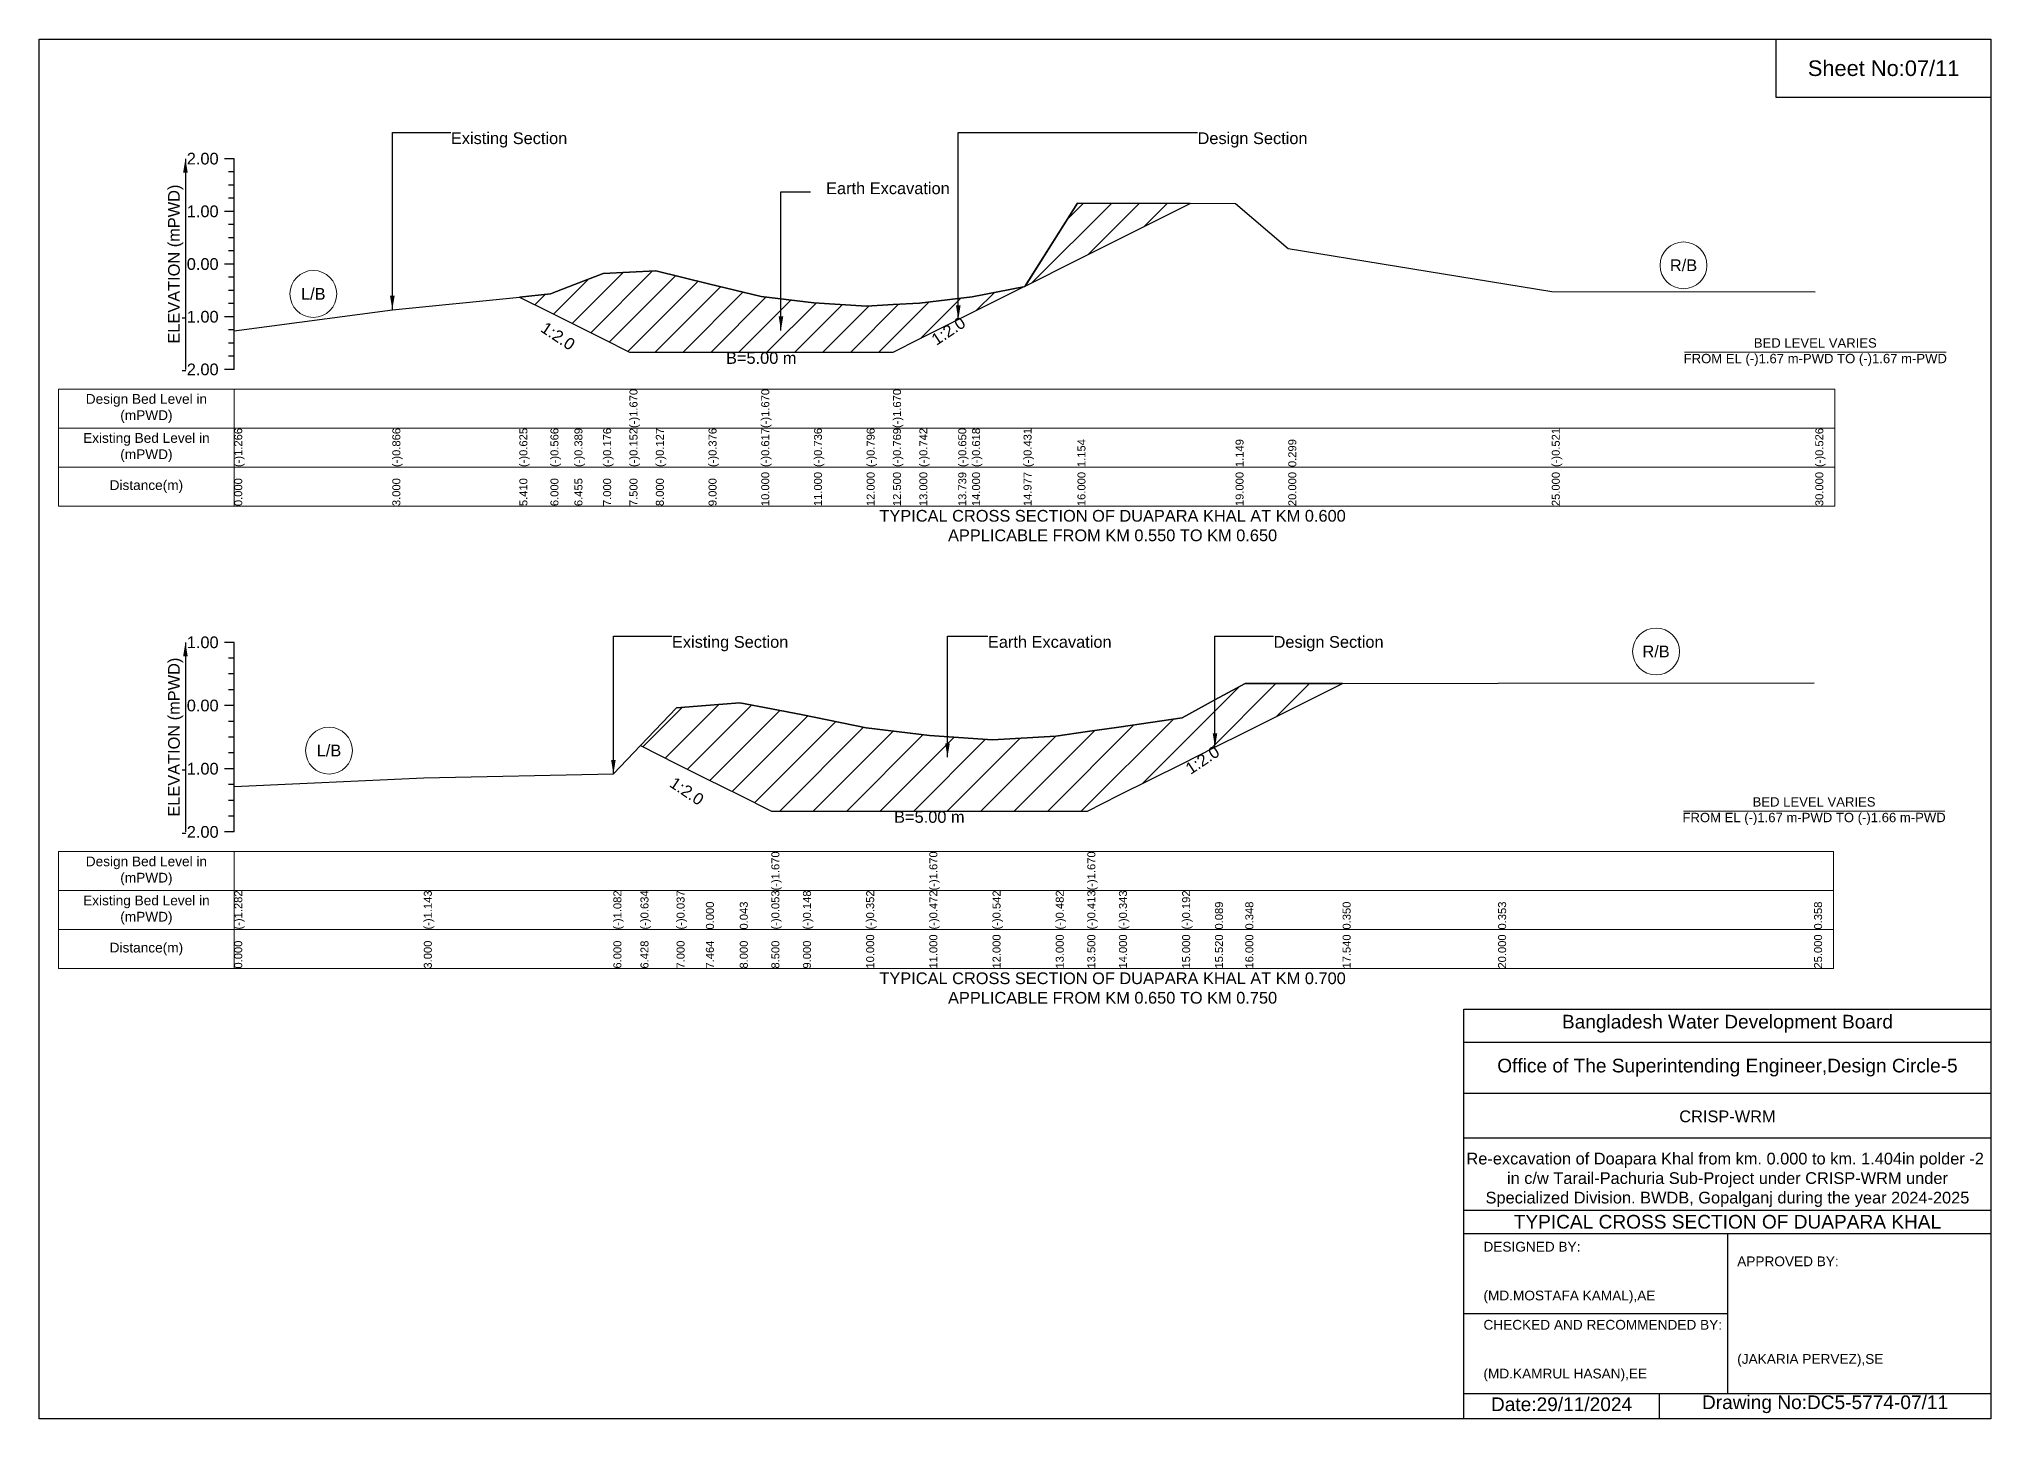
# Model space of a CAD drawing. Header units: inches. Extents: x 91000 to 218000, y -5656 to 7598.
# Drawn here: x 160000 to 168000, y -5656 to 0 of the extents above; entities that cross this region are included whole.
import ezdxf

# ---------------------------------------------------------------- set-up
doc = ezdxf.new("R2010")
doc.units = ezdxf.units.IN
doc.header["$LTSCALE"] = 7
doc.header["$MEASUREMENT"] = 0
for name, color, linetype, lineweight in [('Cross section Data Border', 7, 'Continuous', 9), ('Cross Section Labels', 7, 'Continuous', 9), ('Existing_Bed_Level for Xsection', 7, 'Continuous', 25)]:
    doc.layers.add(name, color=color, linetype=linetype, lineweight=lineweight)
doc.styles.get("Standard").update_dxf_attribs({"font": 'arial.ttf'})
doc.dimstyles.get("Standard").update_dxf_attribs({"dimtxt": 0.18, "dimasz": 0.18, "dimexe": 0.18, "dimexo": 0.0625, "dimgap": 0.09, "dimtad": 0, "dimtih": 1, "dimtoh": 1, "dimdec": 4, "dimzin": 0, "dimdsep": 46, "dimtxsty": 'Standard', "dimcen": 0.09, "dimadec": 0, "dimazin": 0, "dimtfac": 1, "dimtdec": 4, "dimtofl": 0, "dimtmove": 0, "dimatfit": 3, "dimfxl": 1, "dimtolj": 1, "dimtzin": 0, "dimarcsym": 0})

msp = doc.modelspace()

# ---------------------------------------------------------------- hatches: boundary and pattern name
at = {"layer": 'Existing_Bed_Level for Xsection'}
h = msp.add_hatch(dxfattribs=at)
h.set_pattern_fill('ANSI31', color=256, scale=648, style=0)
h.paths.add_polyline_path([(164041.4, -1012.6), (164256, -905.3), (164718.4, -674.1), (164256, -673.3)])
h = msp.add_hatch(dxfattribs=at)
h.set_pattern_fill('ANSI31', color=256, scale=648, style=0)
h.paths.add_polyline_path([(161968.6, -1057.5), (162096, -1121.3), (162194.3, -1170.4), (162312, -1229.3), (162420, -1283.3), (162528, -1283.3), (162744, -1283.3), (162960, -1283.3), (163176, -1283.3), (163392, -1283.3), (163500, -1283.3), (163608, -1229.3), (163767.6, -1149.5), (163824, -1121.3), (164035.1, -1015.7), (163824, -1056), (163767.6, -1063), (163608, -1082.8), (163500, -1088.6), (163392, -1094.5), (163176, -1081.5), (162960, -1055.8), (162744, -1003.8), (162528, -950), (162420, -955.3), (162312, -960.6), (162194.3, -1006.5), (162096, -1044.8)])
h = msp.add_hatch(dxfattribs=at)
h.set_pattern_fill('ANSI31', color=256, scale=777, style=0)
h.paths.add_polyline_path([(162465, -2896.2), (162613, -2970.2), (162733.2, -3030.4), (162872, -3099.7), (163001.5, -3164.5), (163131, -3164.5), (163390, -3164.5), (163649, -3164.5), (163908, -3164.5), (164167, -3164.5), (164296.5, -3164.5), (164426, -3099.7), (164685, -2970.2), (164819.7, -2902.9), (164944, -2840.7), (165342.8, -2641.3), (164944, -2641.8), (164819.7, -2709), (164685, -2781.7), (164426, -2820.8), (164296.5, -2838.8), (164167, -2856.8), (163908, -2872.3), (163649, -2854.2), (163390, -2823.1), (163131, -2770.3), (163001.5, -2745.6), (162872, -2720.8), (162733.2, -2731.9), (162613, -2741.5)])

# ---------------------------------------------------------------- linework, layer by layer
for points in [[(160000, 0), (168000, 0), (168000, -5656), (160000, -5656)], [(167120, 0), (168000, 0), (168000, -240), (167120, -240)]]:
    msp.add_lwpolyline(points, close=True)
for points in [[(165840, -5656), (165840, -3976), (168000, -3976)], [(165840, -4112), (168000, -4112)], [(165840, -4320), (168000, -4320)], [(165840, -4504), (168000, -4504)], [(165840, -4800), (168000, -4800)], [(165840, -4896), (168000, -4896)], [(166920, -4896), (166920, -5552)], [(165840, -5224), (166920, -5224)], [(165840, -5552), (168000, -5552)], [(166640, -5552), (166640, -5656)]]:
    msp.add_lwpolyline(points)
at = {"layer": 'Cross section Data Border'}
for points in [[(160080, -1434.5), (167360, -1434.5), (167360, -1914.5), (160080, -1914.5)], [(160080, -3330), (167355, -3330), (167355, -3810), (160080, -3810)]]:
    msp.add_lwpolyline(points, close=True, dxfattribs=at)
for points in [[(160800, -1434.5), (160800, -1914.5)], [(160080, -1594.5), (167360, -1594.5)], [(160080, -1754.5), (167360, -1754.5)], [(160800, -3330), (160800, -3810)], [(160080, -3490), (167355, -3490)], [(160080, -3650), (167355, -3650)]]:
    msp.add_lwpolyline(points, dxfattribs=at)
at = {"layer": 'Cross Section Labels'}
for points in [[(166744.2, -1283.3), (167815.8, -1283.3)], [(166739.2, -3164.5), (167810.8, -3164.5)]]:
    msp.add_lwpolyline(points, dxfattribs=at)
for centre in [(166740, -927.6), (161124, -1044.8), (166627.5, -2510.4), (161188.5, -2916.5)]:
    msp.add_circle(centre, 96, dxfattribs=at)
at = {"layer": 'Existing_Bed_Level for Xsection'}
for points in [[(160800, -490.5), (160760, -490.5)], [(160800, -544.5), (160776, -544.5)], [(160800, -1354.5), (160800, -1138.5), (160800, -922.5), (160800, -706.5), (160800, -490.5)], [(160800, -598.5), (160776, -598.5)], [(160800, -706.5), (160760, -706.5)], [(160800, -652.5), (160776, -652.5)], [(160800, -1196), (161448, -1109.6), (161968.6, -1057.5), (162096, -1044.8), (162194.3, -1006.5), (162312, -960.6), (162420, -955.3), (162420, -955.3), (162528, -950), (162744, -1003.8), (162960, -1055.8), (162960, -1055.8), (163176, -1081.5), (163392, -1094.5), (163500, -1088.6), (163500, -1088.6), (163608, -1082.8), (163767.6, -1063), (163824, -1056), (164035.1, -1015.7), (164040, -1014.8), (164256, -673.3), (164904, -674.4), (165120, -858), (166200, -1035.1), (167280, -1036.2)], [(160800, -760.5), (160776, -760.5)], [(160800, -814.5), (160776, -814.5)], [(160800, -868.5), (160776, -868.5)], [(160800, -922.5), (160760, -922.5)], [(160800, -976.5), (160776, -976.5)], [(160800, -1030.5), (160776, -1030.5)], [(160800, -1084.5), (160776, -1084.5)], [(160800, -1138.5), (160760, -1138.5)], [(160800, -1192.5), (160776, -1192.5)], [(160800, -1246.5), (160776, -1246.5)], [(160800, -1354.5), (160760, -1354.5)], [(160800, -1300.5), (160776, -1300.5)], [(160800, -2473), (160760, -2473)], [(160800, -3250), (160800, -2991), (160800, -2732), (160800, -2473)], [(160800, -2537.7), (160776, -2537.7)], [(160800, -2602.5), (160776, -2602.5)], [(160800, -3064), (161577, -3028), (162354, -3012.2), (162465, -2896.2), (162613, -2741.5), (162733.2, -2731.9), (162872, -2720.8), (163001.5, -2745.6), (163001.5, -2745.6), (163131, -2770.3), (163390, -2823.1), (163649, -2854.2), (163649, -2854.2), (163908, -2872.3), (164167, -2856.8), (164296.5, -2838.8), (164296.5, -2838.8), (164426, -2820.8), (164685, -2781.7), (164819.7, -2709), (164944, -2641.8), (165342.8, -2641.3), (165980, -2640.5), (167275, -2639.2)], [(160800, -2667.2), (160776, -2667.2)], [(160800, -2732), (160760, -2732)], [(160800, -2796.7), (160776, -2796.7)], [(160800, -2861.5), (160776, -2861.5)], [(160800, -2926.2), (160776, -2926.2)], [(160800, -2991), (160760, -2991)], [(160800, -3055.7), (160776, -3055.7)], [(160800, -3120.5), (160776, -3120.5)], [(160800, -3185.2), (160776, -3185.2)], [(160800, -3250), (160760, -3250)]]:
    msp.add_lwpolyline(points, dxfattribs=at)
for points in [[(164041.4, -1012.6), (164256, -905.3), (164718.4, -674.1), (164256, -673.3)], [(161968.6, -1057.5), (161968.6, -1057.5), (162096, -1121.3), (162194.3, -1170.4), (162312, -1229.3), (162420, -1283.3), (162420, -1283.3), (162528, -1283.3), (162744, -1283.3), (162960, -1283.3), (162960, -1283.3), (163176, -1283.3), (163392, -1283.3), (163500, -1283.3), (163500, -1283.3), (163608, -1229.3), (163767.6, -1149.5), (163824, -1121.3), (164035.1, -1015.7), (164035.1, -1015.7), (164035.1, -1015.7), (163824, -1056), (163767.6, -1063), (163608, -1082.8), (163500, -1088.6), (163500, -1088.6), (163392, -1094.5), (163176, -1081.5), (162960, -1055.8), (162960, -1055.8), (162744, -1003.8), (162528, -950), (162420, -955.3), (162420, -955.3), (162312, -960.6), (162194.3, -1006.5), (162096, -1044.8), (161968.6, -1057.5)], [(162465, -2896.2), (162465, -2896.2), (162613, -2970.2), (162733.2, -3030.4), (162872, -3099.7), (163001.5, -3164.5), (163001.5, -3164.5), (163131, -3164.5), (163390, -3164.5), (163649, -3164.5), (163649, -3164.5), (163908, -3164.5), (164167, -3164.5), (164296.5, -3164.5), (164296.5, -3164.5), (164426, -3099.7), (164685, -2970.2), (164819.7, -2902.9), (164944, -2840.7), (165342.8, -2641.3), (165342.8, -2641.3), (165342.8, -2641.3), (164944, -2641.8), (164819.7, -2709), (164685, -2781.7), (164426, -2820.8), (164296.5, -2838.8), (164296.5, -2838.8), (164167, -2856.8), (163908, -2872.3), (163649, -2854.2), (163649, -2854.2), (163390, -2823.1), (163131, -2770.3), (163001.5, -2745.6), (163001.5, -2745.6), (162872, -2720.8), (162733.2, -2731.9), (162613, -2741.5), (162465, -2896.2)]]:
    msp.add_lwpolyline(points, close=True, dxfattribs=at)

# ---------------------------------------------------------------- texts
at = {"attachment_point": 5}
for s, insert, char_height in [('Sheet No:07/11', (167560, -120), 64), ('Bangladesh Water Development Board', (166920, -4036), 56), ('Office of The Superintending Engineer,Design Circle-5', (166920, -4216), 56)]:
    msp.add_mtext(s, dxfattribs=dict(at, insert=insert, char_height=char_height))
for s, insert, char_height, width, attachment_point in [('CRISP-WRM', (166920, -4416), 48, 2240, 5), ('Re-excavation of Doapara Khal from km. 0.000 to km. 1.404in polder -2  in c/w Tarail-Pachuria Sub-Project under CRISP-WRM under Specialized Division. BWDB, Gopalganj during the year 2024-2025', (166920, -4676), 48, 2160, 5), ('TYPICAL CROSS SECTION OF DUAPARA KHAL', (166920, -4848), 56, 2240, 5), ('DESIGNED BY:^J^J^J(MD.MOSTAFA KAMAL),AE', (165920, -5056), 40, 1120, 4), ('APPROVED BY:^J^J^J^J^J^J(JAKARIA PERVEZ),SE', (166960, -5216), 40, 1120, 4), ('CHECKED AND RECOMMENDED BY:^J^J^J(MD.KAMRUL HASAN),EE', (165920, -5376), 40, 1120, 4), ('Date:29/11/2024', (166240, -5596), 56, 1120, 5), ('Drawing No:DC5-5774-07/11', (167320, -5596), 56, 1760, 5)]:
    msp.add_mtext(s, dxfattribs=dict(insert=insert, char_height=char_height, width=width, attachment_point=attachment_point))
at = {"layer": 'Cross section Data Border', "char_height": 40, "width": 640, "attachment_point": 5}
for s, insert in [('Design Bed Level in (mPWD)', (160440, -1514.5)), ('Existing Bed Level in (mPWD)', (160440, -1674.5)), ('Distance(m)', (160440, -1834.5)), ('Design Bed Level in (mPWD)', (160440, -3410)), ('Existing Bed Level in (mPWD)', (160440, -3570)), ('Distance(m)', (160440, -3730))]:
    msp.add_mtext(s, dxfattribs=dict(at, insert=insert))
at = {"layer": 'Cross Section Labels'}
for s, insert, char_height, attachment_point in [('Existing Section', (161688, -382.5), 48, 1), ('Design Section', (164748.1, -382.5), 48, 1), ('Earth Excavation', (163225.7, -587.8), 48, 1), ('R/B', (166740, -927.6), 48, 5), ('L/B', (161124, -1044.8), 48, 5), ('BED LEVEL VARIES ^JFROM EL (-)1.67 m-PWD TO (-)1.67 m-PWD', (167280, -1283.3), 38.4, 5), ('B=5.00 m', (162960, -1283.3), 48, 2), ('TYPICAL CROSS SECTION OF DUAPARA KHAL AT KM 0.600^JAPPLICABLE FROM KM 0.550 TO KM 0.650', (164400, -1994.5), 48, 5), ('Existing Section', (162594, -2447.1), 48, 1), ('Earth Excavation', (163889, -2447.1), 48, 1), ('Design Section', (165059.7, -2447.1), 48, 1), ('R/B', (166627.5, -2510.4), 48, 5), ('L/B', (161188.5, -2916.5), 48, 5), ('BED LEVEL VARIES ^JFROM EL (-)1.67 m-PWD TO (-)1.66 m-PWD', (167275, -3164.5), 38.4, 5), ('B=5.00 m', (163649, -3164.5), 48, 2), ('TYPICAL CROSS SECTION OF DUAPARA KHAL AT KM 0.700^JAPPLICABLE FROM KM 0.650 TO KM 0.750', (164400, -3890), 48, 5)]:
    msp.add_mtext(s, dxfattribs=dict(at, insert=insert, char_height=char_height, attachment_point=attachment_point))
at = {"layer": 'Cross Section Labels', "char_height": 48, "attachment_point": 2}
for insert, rotation in [((162140.3, -1197.4), 326.30993), ((163713.6, -1176.5), 33.69007), ((164754.9, -2935.3), 33.69007), ((162668.5, -3062.7), 326.30993)]:
    msp.add_mtext('1:2.0', dxfattribs=dict(at, insert=insert, rotation=rotation))
at = {"layer": 'Existing_Bed_Level for Xsection', "char_height": 48, "attachment_point": 6}
for s, insert in [('2.00', (160736, -490.5)), ('1.00', (160736, -706.5)), ('0.00', (160736, -922.5)), ('-1.00', (160736, -1138.5)), ('-2.00', (160736, -1354.5)), ('1.00', (160736, -2473)), ('0.00', (160736, -2732)), ('-1.00', (160736, -2991)), ('-2.00', (160736, -3250))]:
    msp.add_mtext(s, dxfattribs=dict(at, insert=insert))
at = {"layer": 'Existing_Bed_Level for Xsection', "rotation": 90}
for s, insert, char_height, attachment_point in [('ELEVATION (mPWD)', (160560, -922.5), 48, 5), ('(-)1.670', (162420, -1594.5), 32.8, 1), ('(-)1.670', (162960, -1594.5), 32.8, 1), ('(-)1.670', (163500, -1594.5), 32.8, 1), ('(-)1.266', (160800, -1754.5), 32.8, 1), ('(-)0.866', (161448, -1754.5), 32.8, 1), ('(-)0.625', (161968.6, -1754.5), 32.8, 1), ('(-)0.566', (162096, -1754.5), 32.8, 1), ('(-)0.389', (162194.3, -1754.5), 32.8, 1), ('(-)0.176', (162312, -1754.5), 32.8, 1), ('(-)0.152', (162420, -1754.5), 32.8, 1), ('(-)0.127', (162528, -1754.5), 32.8, 1), ('(-)0.376', (162744, -1754.5), 32.8, 1), ('(-)0.617', (162960, -1754.5), 32.8, 1), ('(-)0.736', (163176, -1754.5), 32.8, 1), ('(-)0.796', (163392, -1754.5), 32.8, 1), ('(-)0.769', (163500, -1754.5), 32.8, 1), ('(-)0.742', (163608, -1754.5), 32.8, 1), ('(-)0.650', (163767.6, -1754.5), 32.8, 1), ('(-)0.618', (163824, -1754.5), 32.8, 1), ('(-)0.431', (164035.1, -1754.5), 32.8, 1), ('(-)0.521', (166200, -1754.5), 32.8, 1), ('(-)0.526', (167280, -1754.5), 32.8, 1), ('1.154', (164256, -1754.5), 32.8, 1), ('1.149', (164904, -1754.5), 32.8, 1), ('0.299', (165120, -1754.5), 32.8, 1), ('0.000', (160800, -1914.5), 32.8, 1), ('3.000', (161448, -1914.5), 32.8, 1), ('5.410', (161968.6, -1914.5), 32.8, 1), ('6.000', (162096, -1914.5), 32.8, 1), ('6.455', (162194.3, -1914.5), 32.8, 1), ('7.000', (162312, -1914.5), 32.8, 1), ('7.500', (162420, -1914.5), 32.8, 1), ('8.000', (162528, -1914.5), 32.8, 1), ('9.000', (162744, -1914.5), 32.8, 1), ('10.000', (162960, -1914.5), 32.8, 1), ('11.000', (163176, -1914.5), 32.8, 1), ('12.000', (163392, -1914.5), 32.8, 1), ('12.500', (163500, -1914.5), 32.8, 1), ('13.000', (163608, -1914.5), 32.8, 1), ('13.739', (163767.6, -1914.5), 32.8, 1), ('14.000', (163824, -1914.5), 32.8, 1), ('14.977', (164035.1, -1914.5), 32.8, 1), ('16.000', (164256, -1914.5), 32.8, 1), ('19.000', (164904, -1914.5), 32.8, 1), ('20.000', (165120, -1914.5), 32.8, 1), ('25.000', (166200, -1914.5), 32.8, 1), ('30.000', (167280, -1914.5), 32.8, 1), ('ELEVATION (mPWD)', (160560, -2861.5), 48, 5), ('(-)1.670', (163001.5, -3490), 32.8, 1), ('(-)1.670', (163649, -3490), 32.8, 1), ('(-)1.670', (164296.5, -3490), 32.8, 1), ('(-)1.282', (160800, -3650), 32.8, 1), ('(-)1.143', (161577, -3650), 32.8, 1), ('(-)1.082', (162354, -3650), 32.8, 1), ('(-)0.634', (162465, -3650), 32.8, 1), ('(-)0.037', (162613, -3650), 32.8, 1), ('(-)0.053', (163001.5, -3650), 32.8, 1), ('(-)0.148', (163131, -3650), 32.8, 1), ('(-)0.352', (163390, -3650), 32.8, 1), ('(-)0.472', (163649, -3650), 32.8, 1), ('(-)0.542', (163908, -3650), 32.8, 1), ('(-)0.482', (164167, -3650), 32.8, 1), ('(-)0.413', (164296.5, -3650), 32.8, 1), ('(-)0.343', (164426, -3650), 32.8, 1), ('(-)0.192', (164685, -3650), 32.8, 1), ('0.000', (162733.2, -3650), 32.8, 1), ('0.043', (162872, -3650), 32.8, 1), ('0.089', (164819.7, -3650), 32.8, 1), ('0.348', (164944, -3650), 32.8, 1), ('0.350', (165342.8, -3650), 32.8, 1), ('0.353', (165980, -3650), 32.8, 1), ('0.358', (167275, -3650), 32.8, 1), ('10.000', (163390, -3810), 32.8, 1), ('11.000', (163649, -3810), 32.8, 1), ('12.000', (163908, -3810), 32.8, 1), ('13.000', (164167, -3810), 32.8, 1), ('13.500', (164296.5, -3810), 32.8, 1), ('14.000', (164426, -3810), 32.8, 1), ('15.000', (164685, -3810), 32.8, 1), ('15.520', (164819.7, -3810), 32.8, 1), ('16.000', (164944, -3810), 32.8, 1), ('17.540', (165342.8, -3810), 32.8, 1), ('20.000', (165980, -3810), 32.8, 1), ('25.000', (167275, -3810), 32.8, 1), ('0.000', (160800, -3810), 32.8, 1), ('3.000', (161577, -3810), 32.8, 1), ('6.000', (162354, -3810), 32.8, 1), ('6.428', (162465, -3810), 32.8, 1), ('7.000', (162613, -3810), 32.8, 1), ('7.464', (162733.2, -3810), 32.8, 1), ('8.000', (162872, -3810), 32.8, 1), ('8.500', (163001.5, -3810), 32.8, 1), ('9.000', (163131, -3810), 32.8, 1)]:
    msp.add_mtext(s, dxfattribs=dict(at, insert=insert, char_height=char_height, attachment_point=attachment_point))

# ---------------------------------------------------------------- leaders
at = {"layer": 'Cross Section Labels', "annotation_type": 0, "has_hookline": 1, "hookline_direction": 0}
for points, text_width in [([(161448, -1109.6), (161448, -382.5), (161687.9, -382.5)], 467.2), ([(163767.6, -1149.5), (163767.6, -382.5), (164748.1, -382.5)], 441.2), ([(163040.8, -1194.3), (163040.8, -626.6), (163161.5, -626.6)], 497), ([(162354, -3012.2), (162354, -2447.1), (162593.9, -2447.1)], 467.2), ([(163723.2, -2944.1), (163723.2, -2447.1), (163888.9, -2447.1)], 497), ([(164819.7, -2902.9), (164819.7, -2447.1), (165059.6, -2447.1)], 441.2)]:
    msp.add_leader(points, dimstyle='Standard', override={"dimasz": 57.6}, dxfattribs=dict(at, text_width=text_width))
at = {"layer": 'Existing_Bed_Level for Xsection'}
for points in [[(160600, -490.5), (160600, -1354.5)], [(160600, -2473), (160600, -3250)]]:
    msp.add_leader(points, dimstyle='Standard', override={"dimasz": 57.6}, dxfattribs=at)

doc.saveas('drawing.dxf')
